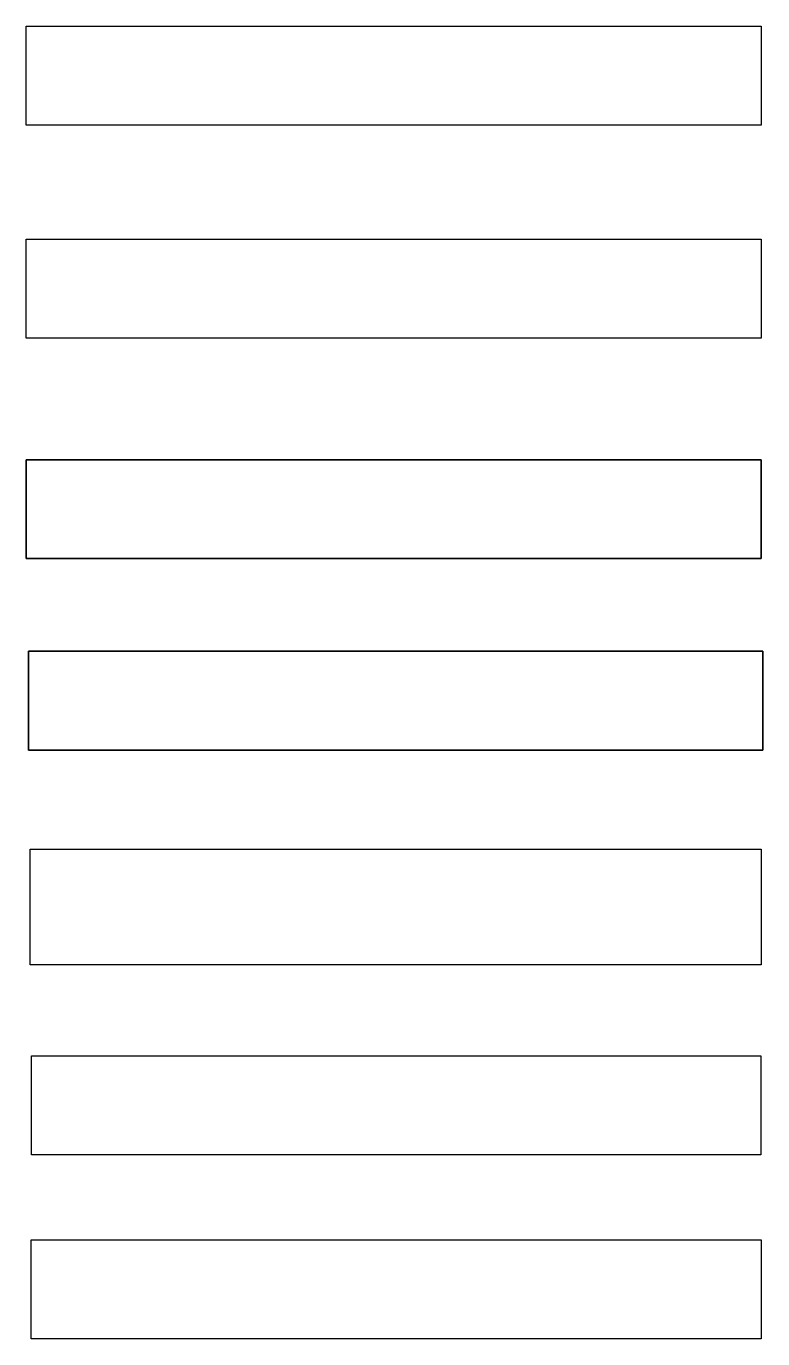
# Model space of a CAD drawing. Header units: millimetres. Extents: x -89 to -15, y -143 to -10.
import ezdxf

# ---------------------------------------------------------------- set-up
doc = ezdxf.new("R2010")
doc.units = ezdxf.units.MM
doc.layers.get('0').update_dxf_attribs({"linetype": 'CONTINUOUS'})

msp = doc.modelspace()

# ---------------------------------------------------------------- linework, layer by layer
for points in [[(-15, -10.16), (-15, -20.16), (-89.25, -20.16), (-89.25, -10.16)], [(-15, -20.16), (-89.25, -20.16), (-89.25, -10.16), (-15, -10.16)], [(-89.25, -41.68), (-89.25, -31.68), (-15, -31.68), (-15, -41.68), (-89.25, -41.68), (-89.25, -31.68), (-15, -31.68), (-15, -41.68)], [(-89.25, -63.96), (-89.25, -53.96)], [(-89.25, -53.96), (-15, -53.96), (-15, -63.96), (-89.25, -63.96), (-15, -63.96), (-15, -53.96)], [(-89.03, -73.3), (-14.83, -73.3)], [(-89.03, -83.3), (-89.03, -73.3)], [(-14.83, -73.3), (-14.83, -83.3)], [(-14.83, -83.3), (-89.03, -83.3)], [(-15, -105), (-88.86, -105), (-88.86, -93.31), (-15, -93.31), (-15, -105), (-88.86, -105), (-88.86, -93.31), (-15, -93.31)], [(-88.72, -124.2), (-88.72, -114.2), (-15.04, -114.2), (-15.04, -124.2)], [(-15.04, -114.2), (-15.04, -124.2), (-88.72, -124.2), (-88.72, -114.2)], [(-88.76, -142.79), (-88.76, -132.79), (-15, -132.79), (-15, -142.79), (-88.76, -142.79), (-88.76, -132.79), (-15, -132.79), (-15, -142.79)]]:
    msp.add_lwpolyline(points, close=True)

doc.saveas('drawing.dxf')
